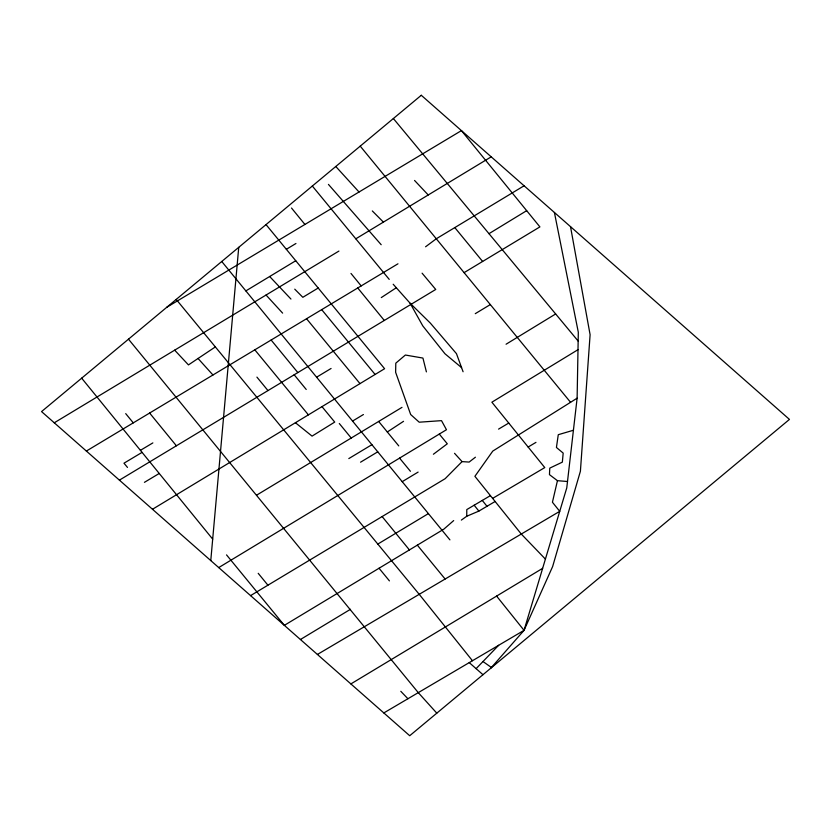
<?xml version="1.0" encoding="UTF-8"?>
<svg xmlns="http://www.w3.org/2000/svg" width="831" height="831" viewBox="0 0 831 831"><rect width="100%" height="100%" fill="white"/><g stroke="black" fill="none" stroke-linecap="round" stroke-linejoin="round"><path stroke-width="1.25" d="M461.361 520.081L466.752 516.248L466.783 509.58L490.415 495.619M490.851 668.134L524.049 630.334L566.763 487.89L577.119 398.194L578.314 332.255L554.412 212.476M210.773 560.572L238.736 247.337M573.421 430.25L558.276 434.696L556.427 447.473L563.179 453.092L562.348 462.14L549.769 468.123L549.457 474.636L557.445 480.682L552.428 502.236L559.73 511.335L317.411 654.454M383.829 712.936L524.049 630.334L552.625 566.576L580.402 471.229L590.103 334.727L570.513 226.655M476.111 668.654L498.662 645.282M475.415 457.206L469.141 462.067L462.067 461.61L445.167 478.677L250.578 595.619M453.684 520.58L443.796 529.191L284.347 625.348L226.531 554.89M433.398 454.245L447.296 443.796L439.287 434.073M425.576 246.786L436.285 238.767L524.091 185.78M215.354 346.911L188.46 364.902L174.666 350.163M387.319 431.975L403.544 421.317M381.273 297.591L396.304 287.744M577.119 398.194L492.773 451.088L474.906 476.319L521.286 534.042L545.406 559.107M488.981 233.677L526.677 210.669M506.079 344.221L555.648 313.962M578.002 349.685L491.879 402.204L544.772 467.583L492.627 498.382M152.499 509.268L384.597 368.715L266.024 224.599M286.342 249.3L295.95 243.493M245.862 290.902L295.753 260.737M355.803 238.819L491.214 156.841M54.264 422.792L338.923 251.076M318.2 288.014L302.837 297.301L294.756 289.167M464.093 272.641L539.901 226.894L461.423 130.612L166.761 307.293M475.27 313.671L490.321 304.582M256.654 495.141L401.986 407.367M218.73 567.583L446.465 429.731L441.51 420.642L419.208 422.2L410.68 414.534L395.629 372.298L395.795 363.168L405.372 355.034L422.937 358.068L426.396 371.883M300.427 639.506L350.464 609.3M86.372 451.046L397.966 263.801M119.404 480.141L435.735 289.458L422.096 273.181M316.59 377.201L331.081 368.476M352.552 421.078L363.417 414.534M348.812 458.587L371.904 444.678M360.55 462.192L377.752 451.825M402.214 481.668L418.118 472.091M377.814 544.076L428.391 513.61M350.879 683.923L542.633 568.342M140.418 450.34L152.862 442.902M142.07 452.376L123.975 463.199L127.486 467.417M144.428 482.333L159.24 473.462M498.558 429.118L508.749 423.062M528.142 447.026L535.964 442.372M466.752 516.248L478.874 511.086L495.12 501.488M557.445 480.682L567.5 481.502M482.988 661.528L491.422 667.49M295.421 422.719L312.061 436.119L334.716 422.086L321.981 406.629M461.569 367.624L444.949 353.746L422.771 325.877L410.119 303.242L393.188 284.244M469.245 662.608L482.977 674.699M410.119 303.242L430.333 323.093L456.468 353.663L463.085 371.748M372.319 210.949L383.403 222.106M400.802 691.299L407.917 698.746M269.66 276.505L290.943 299.046M414.555 180.452L428.225 194.973M266.055 295.036L282.623 313.121M335.797 166.491L359.034 192.013M454.536 453.31L462.067 461.61M197.996 358.421L212.954 374.989M436.805 713.164L418.273 692.639L128.483 339.173M328.432 184.389L381.19 244.719M393.364 118.532L578.158 341.063M312.331 186.03L389.22 279.382M321.69 309.641L375.103 374.459M306.546 318.74L359.989 383.61M399.566 458.12L410.421 471.291M254.816 349.83L308.394 414.856M176.214 299.42L419.219 594.321L472.444 660.728M454.806 227.59L482.624 261.464M360.228 146.142L570.565 402.308M378.666 421.452L398.755 445.894M271.135 340.024L297.841 372.579M339.297 423.519L351.222 438.03M294.184 374.781L306.234 389.469M417.339 545.146L445.125 579.02M256.924 377.118L267.966 390.58M379.04 568.238L389.427 580.89M350.983 273.441L361.184 285.906M357.745 287.973L384.306 320.454M221.752 261.485L449.914 539.859M382.135 516.56L409.413 549.925M149.622 413.038L176.39 445.79M258.212 573.317L267.925 585.201M125.71 413.62L133.272 422.865M291.515 208.03L304.915 224.453M81.667 378.167L212.684 539.122M482.281 500.418L486.997 506.287M474.158 505.217L478.874 511.086M496.606 596.087L524.049 630.334M421.286 95.274L41.55 411.594L409.714 735.726L789.45 419.406L421.286 95.274"/></g></svg>
